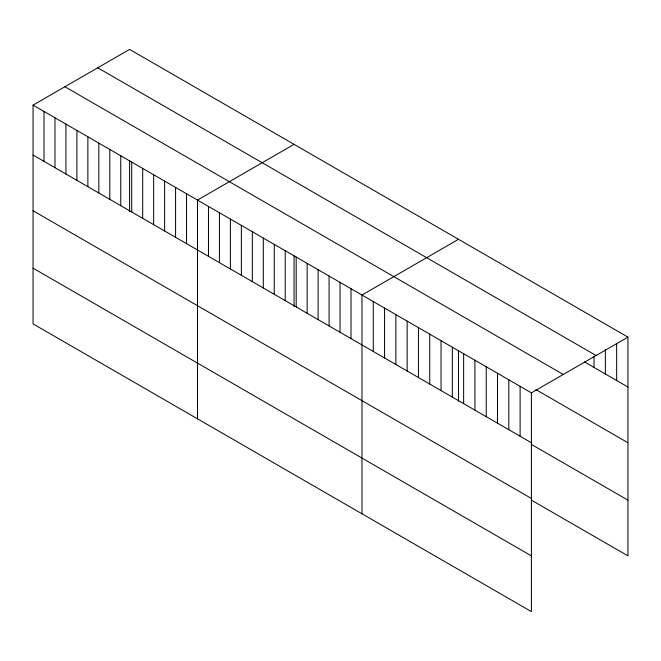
<?xml version="1.0" encoding="UTF-8"?>
<svg xmlns="http://www.w3.org/2000/svg" width="661" height="661" viewBox="0 0 661 661"><rect width="100%" height="100%" fill="white"/><g stroke="black" fill="none" stroke-linecap="round" stroke-linejoin="round"><path stroke-width="0.99" d="M33.05 105.132L531.411 392.857L531.411 611.607L33.05 323.882L33.05 105.132L129.589 49.393L627.95 337.118L627.95 555.868L531.494 500.187M294.046 144.346L197.507 200.076L197.507 418.826M458.503 239.299L361.972 295.029L361.972 513.779M531.411 392.857L627.95 337.118M97.729 67.786L596.09 355.511M584.506 361.939L627.95 387.024M64.91 86.74L563.271 374.465M535.84 389.569L627.95 442.746M33.05 155.029L531.411 442.754M531.494 444.465L627.95 500.154M33.05 210.752L531.411 498.477M33.05 268.159L531.411 555.884M616.655 343.836L616.655 380.505M605.36 349.537L605.36 373.977M594.057 356.254L594.057 367.458M520.116 386.338L520.116 436.235M508.821 379.811L508.821 429.716M497.526 373.291L497.526 423.197M486.232 366.772L486.232 416.67M474.928 360.245L474.928 410.151M463.634 353.726L463.634 403.631M458.503 350.661L458.503 401.367M452.339 347.207L452.339 397.104M441.044 340.679L441.044 390.585M429.749 334.16L429.749 384.066M418.454 327.641L418.454 377.538M407.151 321.114L407.151 371.019M395.856 314.595L395.856 364.5M384.562 308.076L384.562 357.973M373.267 301.548L373.267 351.454M351.008 288.7L351.008 338.597M340.043 282.371L340.043 332.268M329.079 276.042L329.079 325.939M318.115 269.713L318.115 319.61M307.15 263.375L307.15 313.281M296.186 257.046L296.186 306.952M294.046 255.708L294.046 306.415M285.221 250.717L285.221 300.623M274.257 244.388L274.257 294.294M263.293 238.059L263.293 287.965M252.328 231.73L252.328 281.627M241.364 225.401L241.364 275.298M230.4 219.072L230.4 268.969M219.435 212.743L219.435 262.64M208.471 206.406L208.471 256.311M186.542 193.747L186.542 243.653M175.578 187.418L175.578 237.324M164.614 181.089L164.614 230.995M153.658 174.76L153.658 224.657M142.693 168.431L142.693 218.328M131.729 162.102L131.729 211.999M129.589 160.755L129.589 211.47M120.765 155.773L120.765 205.67M109.8 149.436L109.8 199.341M98.836 143.107L98.836 193.012M87.872 136.777L87.872 186.683M76.907 130.448L76.907 180.354M65.943 124.119L65.943 174.025M54.979 117.79L54.979 167.687M44.014 111.461L44.014 161.358"/></g></svg>
